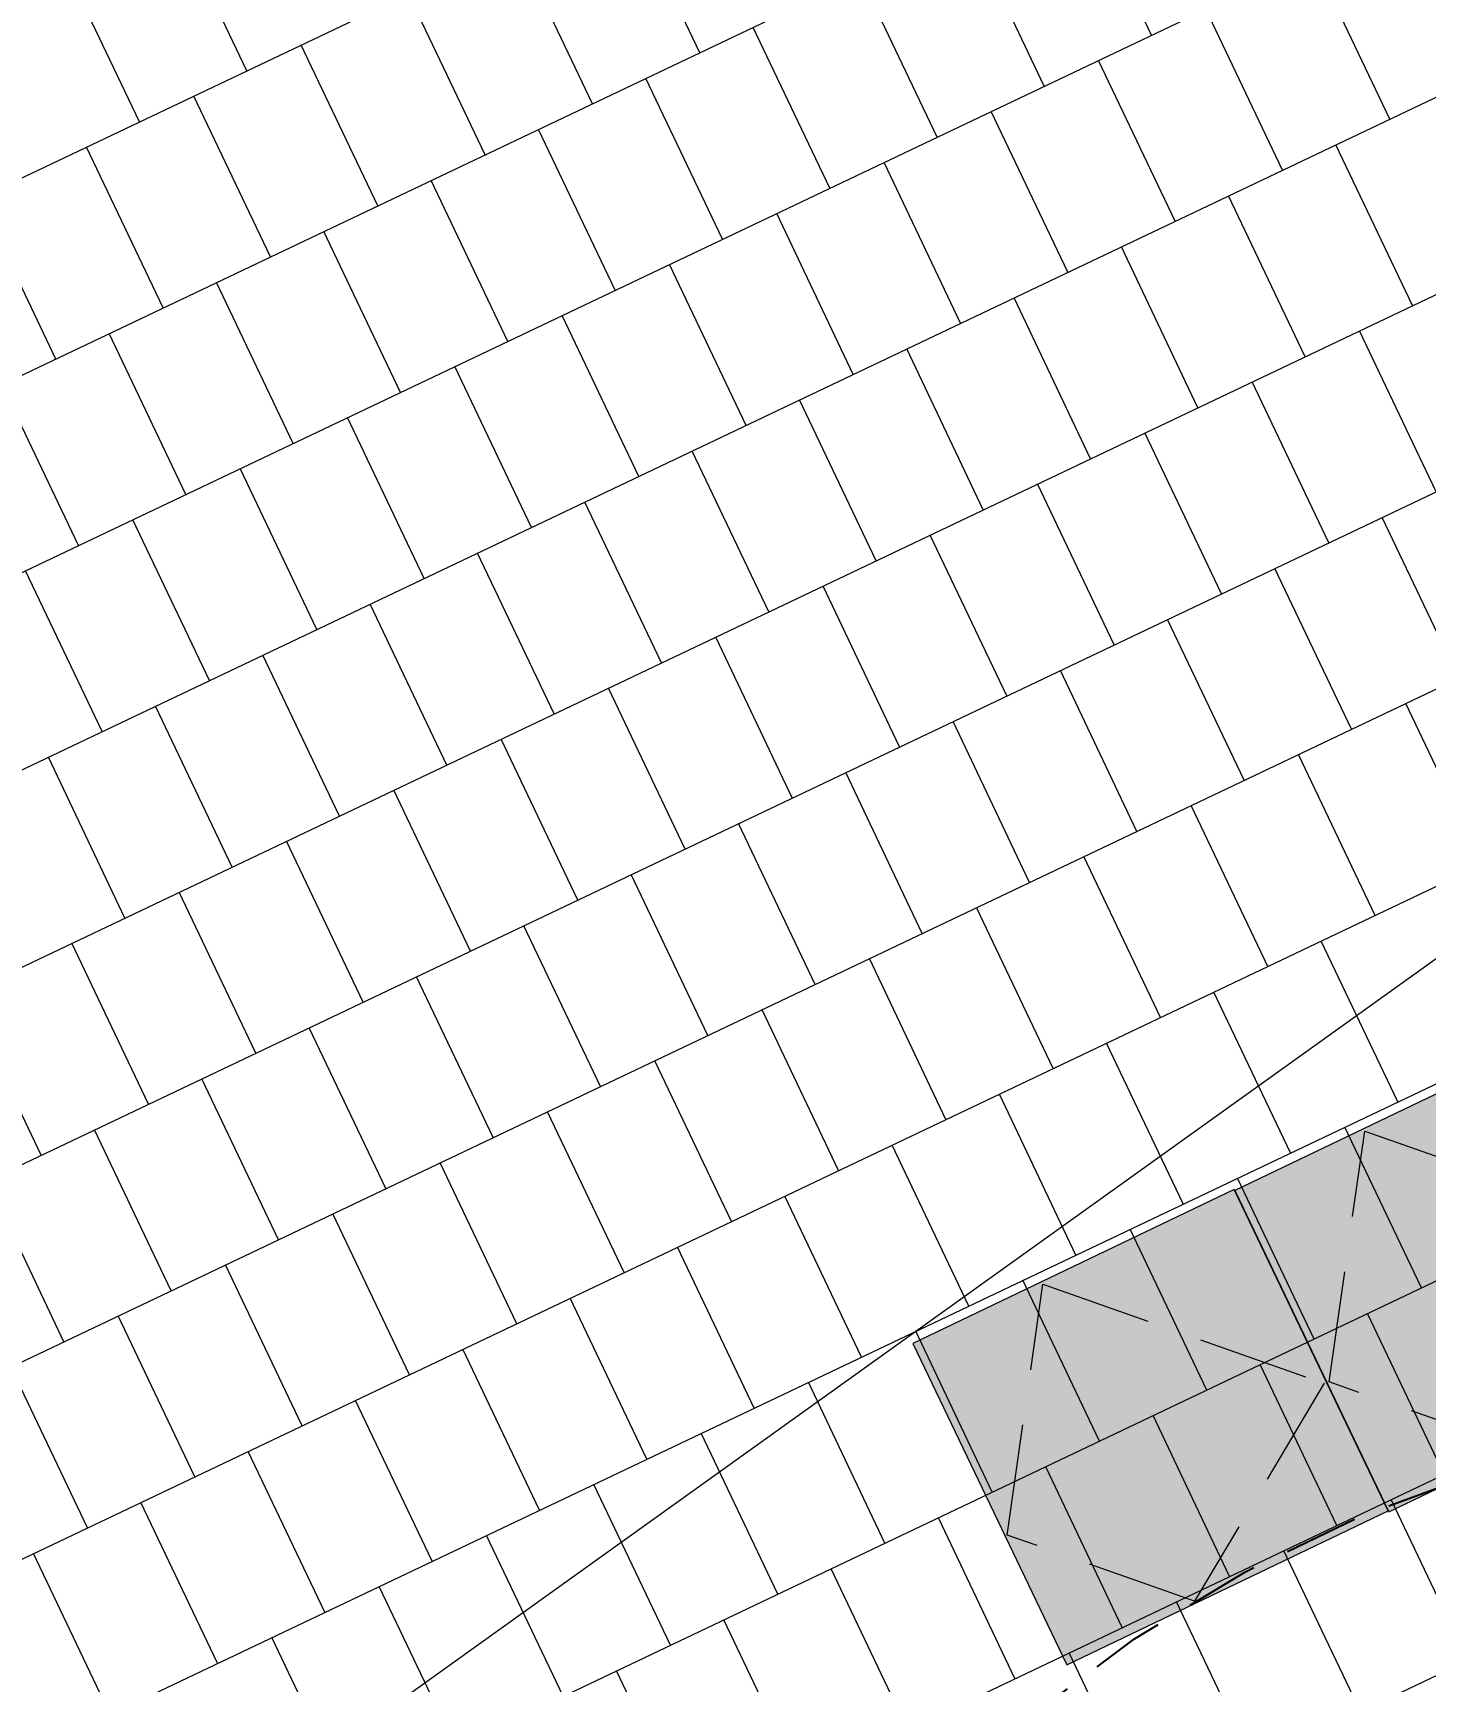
# Model space of a CAD drawing. Header units: metres. Extents: x 678805 to 1359287, y 2747329 to 5497370.
# Drawn here: x 679656.99 to 679661.68, y 2748560.27 to 2748565.82 of the extents above; entities that cross this region are included whole.
import ezdxf
from ezdxf.enums import TextEntityAlignment as Align

# ---------------------------------------------------------------- set-up
doc = ezdxf.new("R2010")
doc.units = ezdxf.units.M
doc.linetypes.add('XREF_MON_HSC_FURNITURE$0$DASHED2', pattern=[0.375, 0.25, -0.125])
doc.linetypes.add('XREF_MON_SFT_TREES$0$HIDDEN', pattern=[0.375, 0.25, -0.125])
for name, color, linetype in [('00_XREF_MON_HSC_PAVEMENT', 7, 'Continuous'), ('00_XREF_TWQ_BUILDINGS', 7, 'Continuous'), ('00_XREF_TWQ_SFT_TREES', 7, 'Continuous'), ('XREF_MON_BUILDINGS$0$COTAUX', 7, 'Continuous'), ('XREF_MON_SFT_TREES$0$SL_TREE_CANOPY', 251, 'XREF_MON_SFT_TREES$0$HIDDEN')]:
    doc.layers.add(name, color=color, linetype=linetype)
doc.layers.add('02-L-Waterfeatures 01', color=7, linetype='Continuous', true_color=0x4da6ff)
doc.layers.add('XREF_MON_SFT_TREES$0$SL_TREE_CERCIDIUM_FLORIDUM', color=7, linetype='Continuous', true_color=0xe0e000)
doc.layers.add('XREF_MON_BUILDINGS$0$00_AUX', color=3, linetype='Continuous', plot=False)
for name, color, linetype, lineweight, true_color in [('XREF_MON_BUILDINGS$0$02-KH-01 Water_Toilets', 7, 'Continuous', 30, 0x3877ff), ('XREF_MON_HSC_PAVEMENT$0$02-L-Joints-Paviment_07_Precast Concrete Blocks 60X40', 7, 'Continuous', 5, 0x999999), ('XREF_MON_HSC_PAVEMENT$0$03-TR-Pavement_07_Precast Concrete Blocks 60X40', 7, 'Continuous', 5, 0x999999)]:
    doc.layers.add(name, color=color, linetype=linetype, lineweight=lineweight, true_color=true_color)
doc.layers.add('XREF_MON_GENERAL_LAYOUT$0$02-L-Level Curves 0.25-0.75m', color=33, linetype='Continuous', lineweight=5)
doc.layers.add('XREF_MON_HSC_FURNITURE$0$02-L-Furnitures  type 1', color=8, linetype='Continuous', lineweight=13)
doc.layers.get('XREF_MON_BUILDINGS$0$02-KH-01 Water_Toilets').off()
doc.layers.get('XREF_MON_SFT_TREES$0$SL_TREE_CERCIDIUM_FLORIDUM').off()
doc.styles.add('XREF_MON_BUILDINGS$0$E100', font='verdana.ttf', dxfattribs={"height": 0.18})
doc.styles.add('XREF_MON_GENERAL_LAYOUT$0$Standard', font='arial.ttf')
doc.dimstyles.new('XREF_MON_BUILDINGS$0$E100', dxfattribs={"dimscale": 0.03, "dimtxt": 12, "dimasz": 0.5, "dimexe": 0.1, "dimexo": 1, "dimgap": 4, "dimtad": 1, "dimzin": 0, "dimdsep": 46, "dimtxsty": 'XREF_MON_BUILDINGS$0$E100', "dimblk1": 'XREF_MON_BUILDINGS$0$LINCOT200', "dimblk2": 'XREF_MON_BUILDINGS$0$LINCOT200', "dimsah": 1, "dimcen": 0.1, "dimdle": 0.1, "dimse1": 1, "dimse2": 1, "dimclrt": 256, "dimadec": 0, "dimazin": 0, "dimtfac": 0.015385, "dimtofl": 0, "dimtmove": 0, "dimatfit": 3, "dimldrblk": 'XREF_MON_BUILDINGS$0$LINCOT200', "dimfxl": 1, "dimtolj": 1, "dimtzin": 0, "dimarcsym": 0})

# ---------------------------------------------------------------- blocks, each defined once
blk = doc.blocks.new('XREF_MON_BUILDINGS$0$LINCOT200')
for p, q in [((0, -10), (0, 10)), ((0, 0), (10, 0))]:
    blk.add_line(p, q)
at = {"const_width": 1.88}
blk.add_lwpolyline([(3.54, -3.54), (-3.54, 3.54)], dxfattribs=at)
at = {"layer": 'XREF_MON_BUILDINGS$0$COTAUX'}
blk.add_line((0, 0), (-1.25, 0), dxfattribs=at)
blk = doc.blocks.new('*D89')
at = {"layer": 'DEFPOINTS', "color": 0, "transparency": 16777216}
for p in [(119.6986, -56.8206), (124.4986, -56.8206), (124.4986, -57.2785)]:
    blk.add_point(p, dxfattribs=at)
at = {"layer": 'XREF_MON_BUILDINGS$0$00_AUX', "color": 0, "lineweight": -2, "transparency": 16777216}
blk.add_line((119.7136, -57.2785), (124.4836, -57.2785), dxfattribs=at)
at = {"layer": 'XREF_MON_BUILDINGS$0$00_AUX', "color": 0, "lineweight": -2, "transparency": 16777216, "xscale": 0.015, "yscale": 0.015, "zscale": 0.015, "rotation": 180}
blk.add_blockref('XREF_MON_BUILDINGS$0$LINCOT200', (119.6986, -57.2785), dxfattribs=at)
at = {"layer": 'XREF_MON_BUILDINGS$0$00_AUX', "color": 0, "lineweight": -2, "transparency": 16777216, "xscale": 0.015, "yscale": 0.015, "zscale": 0.015}
blk.add_blockref('XREF_MON_BUILDINGS$0$LINCOT200', (124.4986, -57.2785), dxfattribs=at)
at = {"layer": 'XREF_MON_BUILDINGS$0$00_AUX', "transparency": 16777216, "insert": (122.0986, -57.0644), "char_height": 0.18, "attachment_point": 5, "style": 'XREF_MON_BUILDINGS$0$E100'}
blk.add_mtext('\\A1;4.80', dxfattribs=at)
blk = doc.blocks.new('XREF_MON_SFT_TREES$0$cercidium_floridum')
at = {"layer": 'XREF_MON_SFT_TREES$0$SL_TREE_CANOPY', "linetype": 'XREF_MON_SFT_TREES$0$HIDDEN'}
blk.add_circle((0, 0), 4.5, dxfattribs=at)
blk = doc.blocks.new('XREF_MON_SFT_TREES')
at = {"layer": 'XREF_MON_SFT_TREES$0$SL_TREE_CERCIDIUM_FLORIDUM', "rotation": 25.44812939262281}
blk.add_blockref('XREF_MON_SFT_TREES$0$cercidium_floridum', (679663.2187, 2748556.6755), dxfattribs=at)
blk = doc.blocks.new('XREF_MON_HSC_PAVEMENT')
at = {"layer": 'XREF_MON_HSC_PAVEMENT$0$02-L-Joints-Paviment_07_Precast Concrete Blocks 60X40'}
for points in [[(679660.7602, 2748565.8079), (679660.5024, 2748566.3497)], [(679659.239, 2748565.7485), (679658.9812, 2748566.2903)], [(679657.7148, 2748565.6876), (679657.457, 2748566.2294)], [(679660.3991, 2748565.636), (679660.1412, 2748566.1778)], [(679658.8778, 2748565.5766), (679658.62, 2748566.1184)], [(679657.3536, 2748565.5157), (679657.0958, 2748566.0575)], [(679661.5621, 2748565.525), (679661.3043, 2748566.0668)], [(679660.0379, 2748565.4641), (679659.7801, 2748566.0059)], [(679658.5166, 2748565.4047), (679658.2588, 2748565.9465)], [(679661.2009, 2748565.3531), (679660.9431, 2748565.8949)], [(679659.6767, 2748565.2923), (679659.4189, 2748565.834)], [(679658.1554, 2748565.2328), (679657.8976, 2748565.7746)], [(679660.8397, 2748565.1812), (679660.5819, 2748565.723)], [(679659.3155, 2748565.1204), (679659.0577, 2748565.6622)], [(679657.7943, 2748565.061), (679657.5364, 2748565.6028)], [(679660.4785, 2748565.0094), (679660.2207, 2748565.5512)], [(679658.9543, 2748564.9485), (679658.6965, 2748565.4903)], [(679657.4331, 2748564.8891), (679657.1753, 2748565.4309)], [(679661.6386, 2748564.8969), (679661.3807, 2748565.4387)], [(679660.1173, 2748564.8375), (679659.8595, 2748565.3793)], [(679658.5931, 2748564.7766), (679658.3353, 2748565.3184)], [(679657.0719, 2748564.7172), (679656.8141, 2748565.259)], [(679661.2774, 2748564.725), (679661.0196, 2748565.2668)], [(679659.7561, 2748564.6656), (679659.4983, 2748565.2074)], [(679658.2319, 2748564.6048), (679657.9741, 2748565.1465)], [(679660.9162, 2748564.5532), (679660.6584, 2748565.0949)], [(679659.395, 2748564.4937), (679659.1371, 2748565.0355)], [(679657.8707, 2748564.4329), (679657.6129, 2748564.9747)], [(679660.555, 2748564.3813), (679660.2972, 2748564.9231)], [(679659.0338, 2748564.3219), (679658.7759, 2748564.8636)], [(679657.5095, 2748564.261), (679657.2517, 2748564.8028)], [(679661.718, 2748564.2703), (679661.4602, 2748564.812)], [(679660.1938, 2748564.2094), (679659.936, 2748564.7512)], [(679658.6726, 2748564.15), (679658.4148, 2748564.6918)], [(679657.1483, 2748564.0891), (679656.8905, 2748564.6309)], [(679661.3568, 2748564.0984), (679661.099, 2748564.6402)], [(679659.8326, 2748564.0375), (679659.5748, 2748564.5793)], [(679658.3114, 2748563.9781), (679658.0536, 2748564.5199)], [(679660.9956, 2748563.9265), (679660.7378, 2748564.4683)], [(679659.4714, 2748563.8656), (679659.2136, 2748564.4074)], [(679657.9502, 2748563.8062), (679657.6924, 2748564.348)], [(679660.6345, 2748563.7546), (679660.3766, 2748564.2964)], [(679659.1102, 2748563.6938), (679658.8524, 2748564.2356)], [(679657.589, 2748563.6344), (679657.3312, 2748564.1761)], [(679661.7945, 2748563.6422), (679661.5367, 2748564.184)], [(679660.2733, 2748563.5828), (679660.0154, 2748564.1245)], [(679658.749, 2748563.5219), (679658.4912, 2748564.0637)], [(679657.2278, 2748563.4625), (679656.97, 2748564.0043)], [(679661.4333, 2748563.4703), (679661.1755, 2748564.0121)], [(679659.9121, 2748563.4109), (679659.6543, 2748563.9527)], [(679658.3878, 2748563.35), (679658.13, 2748563.8918)], [(679661.0721, 2748563.2984), (679660.8143, 2748563.8402)], [(679659.5509, 2748563.239), (679659.2931, 2748563.7808)], [(679658.0267, 2748563.1781), (679657.7688, 2748563.7199)], [(679660.7109, 2748563.1265), (679660.4531, 2748563.6683)], [(679659.1897, 2748563.0671), (679658.9319, 2748563.6089)], [(679657.6655, 2748563.0063), (679657.4077, 2748563.548)], [(679661.874, 2748563.0155), (679661.6161, 2748563.5573)], [(679660.3497, 2748562.9547), (679660.0919, 2748563.4964)], [(679658.8285, 2748562.8952), (679658.5707, 2748563.437)], [(679657.3043, 2748562.8344), (679657.0465, 2748563.3762)], [(679661.5128, 2748562.8436), (679661.255, 2748563.3854)], [(679659.9885, 2748562.7828), (679659.7307, 2748563.3246)], [(679658.4673, 2748562.7234), (679658.2095, 2748563.2652)], [(679661.1516, 2748562.6718), (679660.8938, 2748563.2136)], [(679659.6274, 2748562.6109), (679659.3695, 2748563.1527)], [(679658.1061, 2748562.5515), (679657.8483, 2748563.0933)], [(679660.7904, 2748562.4999), (679660.5326, 2748563.0417)], [(679659.2662, 2748562.439), (679659.0083, 2748562.9808)], [(679657.7449, 2748562.3796), (679657.4871, 2748562.9214)], [(679660.4292, 2748562.328), (679660.1714, 2748562.8698)], [(679658.905, 2748562.2672), (679658.6472, 2748562.8089)], [(679657.3837, 2748562.2077), (679657.1259, 2748562.7495)], [(679661.5892, 2748562.2156), (679661.3314, 2748562.7573)], [(679660.068, 2748562.1561), (679659.8102, 2748562.6979)], [(679658.5438, 2748562.0953), (679658.286, 2748562.6371)], [(679657.0226, 2748562.0359), (679656.7647, 2748562.5776)], [(679661.228, 2748562.0437), (679660.9702, 2748562.5855)], [(679659.7068, 2748561.9843), (679659.449, 2748562.526)], [(679658.1826, 2748561.9234), (679657.9248, 2748562.4652)], [(679660.8669, 2748561.8718), (679660.609, 2748562.4136)], [(679659.3456, 2748561.8124), (679659.0878, 2748562.3542)], [(679657.8214, 2748561.7515), (679657.5636, 2748562.2933)], [(679660.5057, 2748561.6999), (679660.2479, 2748562.2417)], [(679658.9844, 2748561.6405), (679658.7266, 2748562.1823)], [(679657.4602, 2748561.5796), (679657.2024, 2748562.1214)], [(679661.6687, 2748561.5889), (679661.4109, 2748562.1307)], [(679660.1445, 2748561.528), (679659.8867, 2748562.0698)], [(679658.6232, 2748561.4686), (679658.3654, 2748562.0104)], [(679661.3075, 2748561.417), (679661.0497, 2748561.9588)], [(679657.099, 2748561.4078), (679656.8412, 2748561.9496)], [(679659.7833, 2748561.3562), (679659.5255, 2748561.898)], [(679658.2621, 2748561.2968), (679658.0042, 2748561.8385)], [(679660.9463, 2748561.2452), (679660.6885, 2748561.7869)], [(679659.4221, 2748561.1843), (679659.1643, 2748561.7261)], [(679657.9009, 2748561.1249), (679657.6431, 2748561.6667)], [(679660.5851, 2748561.0733), (679660.3273, 2748561.6151)], [(679659.0609, 2748561.0124), (679658.8031, 2748561.5542)], [(679657.5397, 2748560.953), (679657.2819, 2748561.4948)], [(679661.7452, 2748560.9608), (679661.4874, 2748561.5026)], [(679660.2239, 2748560.9014), (679659.9661, 2748561.4432)], [(679658.6997, 2748560.8405), (679658.4419, 2748561.3823)], [(679657.1785, 2748560.7811), (679656.9207, 2748561.3229)], [(679661.384, 2748560.7889), (679661.1262, 2748561.3307)], [(679659.8628, 2748560.7295), (679659.6049, 2748561.2713)], [(679658.3385, 2748560.6687), (679658.0807, 2748561.2105)], [(679661.0228, 2748560.6171), (679660.765, 2748561.1589)], [(679659.5016, 2748560.5576), (679659.2437, 2748561.0994)], [(679657.9773, 2748560.4968), (679657.7195, 2748561.0386)], [(679660.6616, 2748560.4452), (679660.4038, 2748560.987)], [(679659.1404, 2748560.3858), (679658.8826, 2748560.9276)], [(679657.6161, 2748560.3249), (679657.3583, 2748560.8667)], [(679661.8246, 2748560.3342), (679661.5668, 2748560.876)], [(679660.3004, 2748560.2733), (679660.0426, 2748560.8151)], [(679658.7792, 2748560.2139), (679658.5214, 2748560.7557)], [(679657.255, 2748560.153), (679656.9971, 2748560.6948)], [(679661.4634, 2748560.1623), (679661.2056, 2748560.7041)], [(679659.9392, 2748560.1014), (679659.6814, 2748560.6432)], [(679658.418, 2748560.042), (679658.1602, 2748560.5838)], [(679661.1023, 2748559.9904), (679660.8444, 2748560.5322)], [(679659.578, 2748559.9296), (679659.3202, 2748560.4713)], [(679658.0568, 2748559.8701), (679657.799, 2748560.4119)], [(679660.7411, 2748559.8185), (679660.4833, 2748560.3603)], [(679659.2168, 2748559.7577), (679658.959, 2748560.2995)]]:
    blk.add_lwpolyline(points, dxfattribs=at)
at = {"layer": 'XREF_MON_HSC_PAVEMENT$0$03-TR-Pavement_07_Precast Concrete Blocks 60X40'}
for p, q in [((679650.1279, 2748562.0773), (679670.3949, 2748571.7216)), ((679650.3864, 2748561.5359), (679670.7141, 2748571.209)), ((679652.2775, 2748561.7713), (679671.0333, 2748570.6965)), ((679652.5353, 2748561.2295), (679671.3525, 2748570.1839)), ((679652.7931, 2748560.6877), (679671.6717, 2748569.6713)), ((679651.4206, 2748559.3701), (679671.9909, 2748569.1587)), ((679651.6792, 2748558.8287), (679672.3101, 2748568.6462)), ((679651.9377, 2748558.2872), (679672.6293, 2748568.1336)), ((679652.1963, 2748557.7458), (679672.9485, 2748567.621)), ((679652.4548, 2748557.2044), (679673.2677, 2748567.1085)), ((679652.7134, 2748556.6629), (679673.5869, 2748566.5959)), ((679652.9719, 2748556.1215), (679673.9061, 2748566.0833))]:
    blk.add_line(p, q, dxfattribs=at)
blk = doc.blocks.new('XREF_MON_HSC_FURNITURE$0$Poliedric concrete bench 3')
at = {"true_color": 0xebebeb}
h = blk.add_hatch(color=7, dxfattribs=at)
h.dxf.hatch_style = 1
h.paths.add_polyline_path([(0, 0), (1.2, 0), (1.2, 1.2), (0, 1.2)])
at = {"color": 0}
blk.add_lwpolyline([(0, 0), (1.2, 0), (1.2, 1.2), (0, 1.2)], close=True, dxfattribs=at)
at = {"color": 253, "linetype": 'XREF_MON_HSC_FURNITURE$0$DASHED2', "ltscale": 1.5}
blk.add_lwpolyline([(0.0077, 0.4808), (0.4809, 1.1906), (1.1906, 0.4809), (0.4808, 0.0077)], close=True, dxfattribs=at)
blk = doc.blocks.new('XREF_MON_HSC_FURNITURE')
at = {"layer": 'XREF_MON_HSC_FURNITURE$0$02-L-Furnitures  type 1', "rotation": 25.59600512096665}
for p in [(679661.5585, 2748560.8354), (679661.5585, 2748560.8354), (679660.4749, 2748560.3197), (679660.4749, 2748560.3197)]:
    blk.add_blockref('XREF_MON_HSC_FURNITURE$0$Poliedric concrete bench 3', p, dxfattribs=at)
blk = doc.blocks.new('XREF_MON_GENERAL_LAYOUT')
at = {"layer": 'XREF_MON_GENERAL_LAYOUT$0$02-L-Level Curves 0.25-0.75m', "ltscale": 0.3}
blk.add_lwpolyline([(679704.5758, 2748599.3686), (679702.4498, 2748591.8741), (679652.6155, 2748556.177)], dxfattribs=at)
at = {"style": 'XREF_MON_GENERAL_LAYOUT$0$Standard'}
for tag, rotation, p in [('604,00', 330.2643, (679905.7703, 2748776.5578)), ('603,00', 330.2643, (679901.8609, 2748753.4772)), ('600,00', 133.826, (679944.5968, 2748745.1526)), ('602,00', 330.2643, (679883.3192, 2748738.7269)), ('601,00', 117.8906, (679920.972, 2748732.8701)), ('601,00', 330.2643, (679864.7775, 2748723.9765)), ('600,00', 40.8833, (679777.4054, 2748705.4436, 1.17)), ('602,00', 330.2643, (679941.2749, 2748705.483)), ('601,00', 40.8833, (679701.7984, 2748703.8886, 1.17)), ('598,00', 62.091, (679810.2666, 2748702.6187)), ('600,00', 330.2643, (679877.7815, 2748691.1312)), ('600,00', 19.5511, (679920.4438, 2748685.4955)), ('601,00', 330.2643, (679934.8129, 2748683.8036)), ('599,00', 330.2643, (679854.5671, 2748679.0611)), ('600,00', 88.3928, (679743.9135, 2748675.5716)), ('599,00', 20.6086, (679924.2599, 2748675.2164)), ('601,00', 88.3928, (679728.0346, 2748671.3178, -2)), ('602,00', 88.3928, (679711.8258, 2748665.9661, -1)), ('603,00', 88.3928, (679695.6151, 2748660.611)), ('599,00', 40.8833, (679788.8073, 2748655.8292, 1.17)), ('601,00', 40.8833, (679627.6123, 2748644.6026, 1.17)), ('603,00', 41.7058, (679702.4989, 2748628.4844, 1.17)), ('600,00', 40.8833, (679645.925, 2748597.9261, 1.17)), ('599,00', 34.2277, (679673.5744, 2748555.136, 5.34))]:
    blk.add_attdef(tag, text='', height=1, rotation=rotation, dxfattribs=at).set_placement(p, align=Align.MIDDLE)
at = {"ltscale": 0.3, "style": 'XREF_MON_GENERAL_LAYOUT$0$Standard'}
for tag, rotation, p in [('603,50', 330.2643, (679911.5006, 2748760.5702)), ('602,50', 330.2643, (679892.8647, 2748745.8464)), ('600,50', 133.826, (679933.0483, 2748738.7294)), ('601,50', 330.2643, (679873.5807, 2748731.6715)), ('601,50', 101.2857, (679909.522, 2748726.9453)), ('602,50', 330.2643, (679948.6249, 2748713.8598)), ('600,50', 39.606, (679743.2426, 2748706.9713)), ('600,50', 330.2643, (679880.266, 2748702.726)), ('600,50', 17.3537, (679917.6151, 2748690.5539)), ('599,50', 330.2643, (679867.1975, 2748684.7162)), ('599,50', 18.8944, (679921.7104, 2748680.5784)), ('599,50', 39.606, (679778.9915, 2748677.2412)), ('600,50', 88.3928, (679735.9249, 2748673.5861)), ('601,50', 88.3928, (679719.9063, 2748668.581)), ('602,50', 88.3928, (679703.4738, 2748663.4518)), ('598,50', 330.2643, (679861.7651, 2748662.3968)), ('601,50', 39.606, (679610.5133, 2748662.0612)), ('600,00', 41.7058, (679752.3076, 2748637.6854)), ('601,00', 41.7058, (679736.0441, 2748634.5376)), ('599,00', 35.0835, (679763.0433, 2748634.415, 1.17)), ('602,00', 41.7058, (679720.1743, 2748633.0959, 1.17)), ('600,00', 35.0835, (679747.0628, 2748629.9031, 1.17)), ('601,00', 35.0835, (679731.2456, 2748625.2389, 1.17)), ('600,50', 39.606, (679636.9197, 2748621.3387)), ('602,00', 35.0835, (679715.3998, 2748620.6394, 1.17)), ('599,50', 28.7604, (679659.4816, 2748574.3233))]:
    blk.add_attdef(tag, text='', height=1, rotation=rotation, dxfattribs=at).set_placement(p, align=Align.MIDDLE)
blk = doc.blocks.new('XREF_MON_BUILDINGS$0$modulo kiosco')
at = {"layer": 'XREF_MON_BUILDINGS$0$00_AUX', "color": 253}
dim = blk.add_linear_dim(base=(124.4986, -57.2785), p1=(119.6986, -56.8206), p2=(124.4986, -56.8206), dimstyle='XREF_MON_BUILDINGS$0$E100', dxfattribs=at)
dim.commit()
dim.dimension.update_dxf_attribs({"geometry": '*D89', "text_midpoint": (122.0986, -57.0644)})
blk = doc.blocks.new('XREF_MON_BUILDINGS')
at = {"layer": 'XREF_MON_BUILDINGS$0$02-KH-01 Water_Toilets', "linetype": 'Continuous', "rotation": 115.3161611592081}
blk.add_blockref('XREF_MON_BUILDINGS$0$modulo kiosco', (679661.9111, 2748433.3057), dxfattribs=at)

msp = doc.modelspace()

# ---------------------------------------------------------------- block references
at = {"layer": '00_XREF_MON_HSC_PAVEMENT'}
msp.add_blockref('XREF_MON_HSC_PAVEMENT', (0, 0), dxfattribs=at)

# ---------------------------------------------------------------- next in the draw order: block references
at = {"layer": '00_XREF_TWQ_BUILDINGS'}
msp.add_blockref('XREF_MON_BUILDINGS', (0, 0), dxfattribs=at)

# ---------------------------------------------------------------- next in the draw order: block references
msp.add_blockref('XREF_MON_BUILDINGS', (0, 0))

# ---------------------------------------------------------------- next in the draw order: block references
msp.add_blockref('XREF_MON_HSC_FURNITURE', (0, 0), dxfattribs=at)
at = {"layer": '00_XREF_TWQ_SFT_TREES'}
msp.add_blockref('XREF_MON_SFT_TREES', (0, 0), dxfattribs=at)
at = {"layer": '02-L-Waterfeatures 01', "color": 18, "true_color": 0x000000}
msp.add_blockref('XREF_MON_GENERAL_LAYOUT', (0, 0), dxfattribs=at)

doc.saveas('drawing.dxf')
